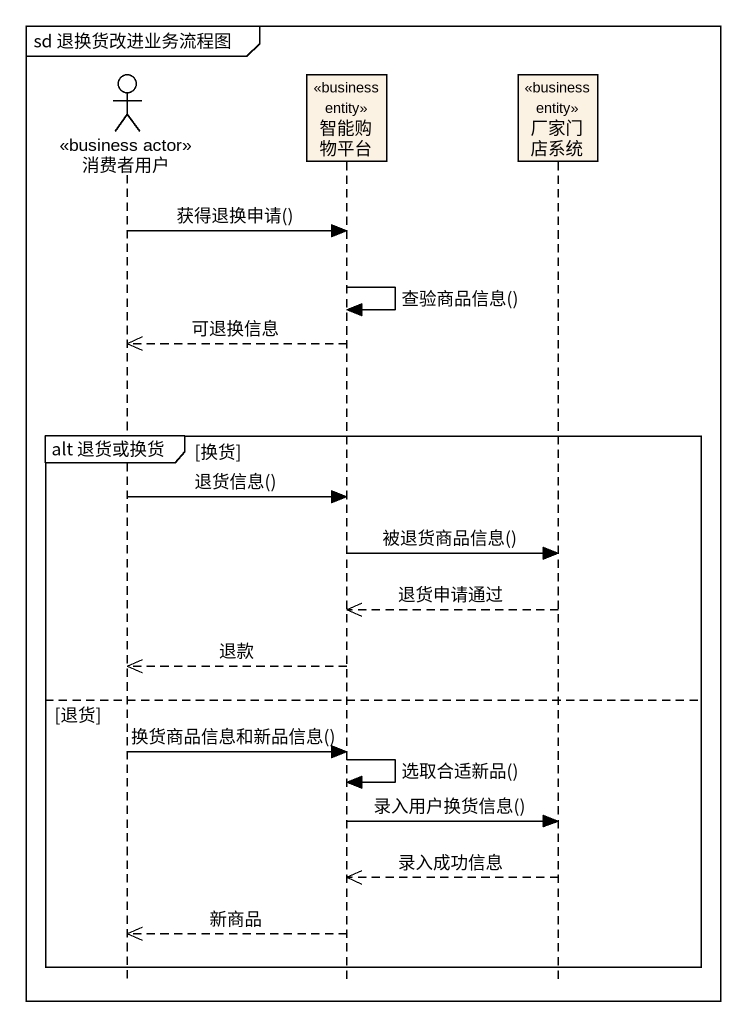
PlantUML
@startuml
mainframe sd 退换货改进业务流程图
hide footbox
actor 消费者用户 <<business actor>>
participant 智能购物平台 <<business entity>>
participant 厂家门店系统 <<business entity>>

消费者用户 -> 智能购物平台 : 获得退换申请()
智能购物平台 -> 智能购物平台 : 查验商品信息()
智能购物平台 -->> 消费者用户 : 可退换信息
group alt 退货或换货 [换货]
  消费者用户 -> 智能购物平台 : 退货信息()
  智能购物平台 -> 厂家门店系统 : 被退货商品信息()
  厂家门店系统 -->> 智能购物平台 : 退货申请通过
  智能购物平台 -->> 消费者用户 : 退款
else 退货
  消费者用户 -> 智能购物平台 : 换货商品信息和新品信息()
  智能购物平台 -> 智能购物平台 : 选取合适新品()
  智能购物平台 -> 厂家门店系统 : 录入用户换货信息()
  厂家门店系统 -->> 智能购物平台 : 录入成功信息
  智能购物平台 -->> 消费者用户 : 新商品
end
@enduml
